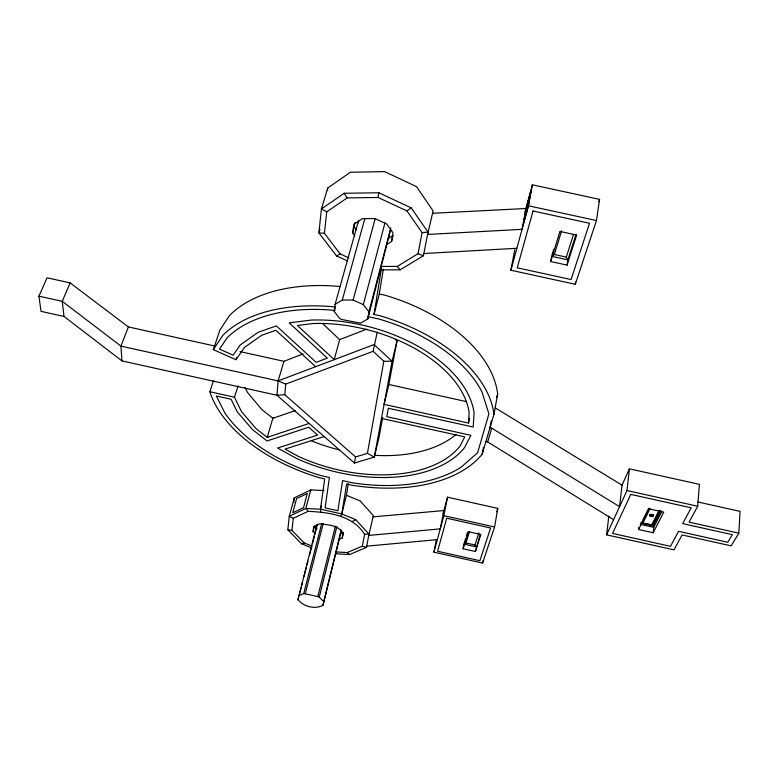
<?xml version="1.0" encoding="UTF-8"?>
<svg xmlns="http://www.w3.org/2000/svg" width="779" height="779" viewBox="0 0 779 779"><rect width="100%" height="100%" fill="white"/><g stroke="black" fill="none" stroke-linecap="round" stroke-linejoin="round"><path stroke-width="1.17" d="M608.847 516.049L606.607 534.842L673.971 549.857L682.092 534.939L731.14 545.855L738.833 533.187L740.05 511.355L697.848 501.988M395.274 339.459L396.969 341.056L388.867 384.485L384.086 404.35L468.53 423.046L469.143 412.607A122.06 71.541 14.5 0 0 312.827 323.538L297.432 325.486L334.22 359.645L339.673 339.644L366.802 329.098M738.833 533.187L689.074 522.125L697.711 506.243L699.386 484.343L629.413 468.841L622.031 485.161L619.568 506.671L491.753 428.168L489.981 427.788L491.296 420.679M303.167 353.841L283.955 361.31L278.113 380.902L276.954 395.245L354.416 463.038L374.309 457.088L378.945 437.72L382.693 417.602M396.969 341.056L392.071 361.29L374.309 457.088L367.425 453.359L355.555 456.952L284.773 394.68L285.698 384.115L373.112 351.31L377.231 332.156M638.819 527.344L638.595 529.496L653.211 532.748L653.737 527.354L661.634 511.822M311.561 547.793L301.541 543.781L287.841 529.808L289.252 516.273L294.287 497.888L310.772 489.933L324.113 490.527M293.79 502.445L294.287 497.888M327.472 190.407L327.725 188.07L350.336 172.266L384.592 171.614L416.522 186.639L433.105 210.973L427.583 234.44L522.057 229.338L525.952 208.499L432.647 213.28M311.912 546.001L304.19 542.914L291.95 530.382L293.264 518.288L308.124 511.345C328.67 512.27 352.653 515.289 364.601 534.267L369.012 534.131L366.422 547.413L349.528 554.551L335.467 553.742M348.934 257.907L340.17 253.944L324.405 233.281L326.742 211.83L347.152 197.915L378.068 197.477L406.94 210.914L422.082 232.6L418.05 253.72L397.241 266.418L380.843 266.428L381.213 269.846L373.998 314.492L379.86 315.729A146.842 86.157 14.5 0 1 493.935 414.389L482.172 454.254A146.842 86.157 14.5 0 1 351.631 485.171L346.626 484.012L341.786 513.955L340.657 516.419M606.607 534.842L626.988 490.546L629.413 468.841M341.105 531.716L322.954 605.332C314.804 609.645 303.771 606.656 297.997 599.703L316.956 524.53M390.6 229.824L367.805 318.923L360.531 323.188L341.777 319.487L339.858 318.64L334.191 311.542L335.087 304.414L358.486 220.837M314.735 533.255L313.07 531.512L313.723 526.546L319.887 523.751C328.125 525.007 338.232 525.046 343.033 533.109L342.215 538.046L338.076 539.847M354.844 235.959L352.702 233.087L353.87 224.274L362.342 218.685L374.913 218.558L386.657 223.982L392.986 232.804L391.535 241.558L386.783 244.538M352.702 233.087L355 222.599M316.995 526.312L317.277 524.257M358.389 222.804L358.671 220.72M320.773 511.969L320.5 509.193L324.668 478.958L319.614 477.8A146.842 86.157 14.5 0 1 209.824 391.74L213.573 380.444M514.783 249.631L510.888 270.245L575.282 284.296L596.471 220.545L599.567 199.375L532.378 184.827L525.036 211.859M575.282 284.296L575.632 281.979M322.954 605.332L341.202 529.954M367.805 318.923L368.915 311.843L390.815 227.877M369.227 310.733L368.282 316.751L378.74 318.952A141.885 83.226 14.5 0 1 482.026 392.061L488.9 413.844L477.624 452.726L461.207 467.157A141.885 83.226 14.5 0 1 351.553 482.639L342.604 480.585L337.882 510.732L325.086 507.869L329.4 477.546L320.529 475.502A141.885 83.226 14.5 0 1 224.78 412.841L216.338 395.995L231.1 399.267L237.313 411.945L252.454 429.56L267.051 440.963L308.669 427.233L317.657 435.072L277.548 448.022L296.653 458.5A127.016 74.453 14.5 0 0 464.557 447.594L470.886 435.325L386.744 416.677L388.341 408.254L473.184 427.038L474.09 412.958A127.016 74.453 14.5 0 0 311.259 320.072L289.213 322.876L327.297 358.116L316.167 362.362L276.35 325.865L258.122 332.321L240.156 345.019L233.145 355.195L219.532 349.138L227.04 337.92A141.885 83.226 14.5 0 1 335.019 310.432M551.425 257.352L550.714 261.549L567.054 265.113L567.881 259.855L576.012 234.391M378.068 197.477L378.818 192.764L344.182 193.28L321.415 208.918L318.903 232.911L336.557 255.94L347.619 260.946M369.012 534.131L355.73 519.642L341.786 513.955L346.421 495.288L348.32 483.652M373.998 314.492L379.276 294.014L383.336 269.174M436.386 539.74L433.893 552.165L482.591 563.071L494.587 526.994L497.81 508.385L447.536 497.187L443.017 513.809M482.591 563.071L482.99 560.792M367.425 453.359L383.804 361.222L373.112 351.31M463.748 545.31L463.106 548.757L475.414 551.503L480.234 534.394M493.935 414.389L497.664 394.116A145.361 86.946 14.6 0 0 385.079 295.231L379.276 294.014M523.566 223.047L526.565 207L530.85 191.225L527.958 207.37L523.566 223.047L526.672 207.019L530.957 191.254M527.85 207.341L530.85 191.225M482.172 454.254L483.477 447.234M510.888 270.245L528.483 205.802L532.378 184.827M354.416 463.038L355.555 456.952M335.613 551.902L347.23 552.564L362.332 546.157L364.601 534.267M381.213 269.846L400.143 269.846L423.425 255.736L428.031 232.142L411.166 207.847L378.818 192.764M373.092 516.857L443.903 510.557L440.252 528.892L368.769 535.416L373.345 515.552L360.229 500.975L346.421 495.288M468.53 423.046L469.455 418.313M433.893 552.165L443.864 515.669L447.536 497.187M342.215 538.046L343.266 533.761M323.567 601.427L319.254 597.162L336.81 526.75M319.254 597.162L317.803 596.587L335.408 526.176M298.493 595.779L303.703 593.656L305.222 593.754L323.227 523.449M391.535 241.558L393.113 235.453L388.38 238.452M303.703 593.656L321.756 523.381M313.07 531.512L314.453 526.185L316.946 528.795M293.264 518.288L289.252 516.273L305.835 508.483L320.5 509.193L321.406 505.707M297.997 599.703L298.6 597.376M299.204 595.039L301.015 588.057M301.619 585.72L302.525 582.234M304.024 576.402L306.439 567.083M307.043 564.756L307.948 561.26M309.458 555.437L311.863 546.118M312.467 543.791L314.278 536.799M314.882 534.472L316.693 527.48M368.915 311.843L363.326 304.618L384.962 222.911M310.772 489.933L305.835 508.483L308.124 511.345M303.547 507.742L307.296 493.458L296.614 498.589L292.758 512.757L303.479 507.704M335.087 304.414L342.302 300.012L353.13 300.081L375.254 218.432M342.302 300.012L364.854 218.529M334.191 311.542L335.486 306.907M496.671 397.494L497.664 394.116M613.579 519.69L487.673 441.927L491.753 428.168M319.935 229.464L318.903 232.911L324.405 233.281M327.725 188.07L321.415 208.918L326.742 211.83M463.963 544.161L465.988 542.982L474.995 544.998L476.242 546.907L463.963 544.161L465.696 538.455M466.387 536.176L467.429 532.758M551.951 255.142L553.713 249.338M463.106 548.757L468.306 531.687L480.857 534.491L475.414 551.503M550.714 261.549L559.906 231.421L576.664 235.063L567.054 265.113M465.988 542.982L469.357 531.979M573.471 234.518L566.304 257.109L567.881 259.855L551.6 256.31L554.356 254.499L561.63 230.74M474.995 544.998L478.822 532.924M309.156 423.435L267.207 437.36L256.038 428.606L241.509 411.653L234.489 397.212L238.092 385.878M340.433 286.555A145.361 86.946 14.6 0 0 229.25 315.846L219.912 330.082L213.319 349.635L235.949 359.694L236.699 357.386M496.681 511.813L497.81 508.385M598.808 201.664L599.567 199.375M121.933 360.891L64.005 316.44L41.014 311.357L38.95 296.166L47.052 277.801L70.129 282.894L128.369 326.937L120.949 346.119L121.933 360.891L276.954 395.245L284.773 394.68M70.129 282.894L62.252 301.307L64.005 316.44M659.725 510.566L652.383 525.085L642.821 523.235L641.682 522.699L648.849 508.151M638.595 529.496L648.8 508.784L663.757 512.105L653.211 532.748M642.821 523.235L650.007 508.697M651.585 525.182L658.907 510.673M640.27 524.364L653.737 527.354L653.104 525.806L660.981 510.264M213.319 349.635L222.648 335.545A146.842 86.157 14.5 0 1 334.736 306.926M235.949 359.694L244.499 347.376L261.812 335.233L275.844 330.286L315.67 366.675M406.94 210.914L411.166 207.847M336.557 255.94L340.17 253.944M352.692 521.317L355.73 519.642M340.433 534.053L343.529 532.7M273.585 418.002L272.835 418.294L267.207 437.36L267.966 437.068M38.95 296.166L62.252 301.307L120.949 346.119L278.113 380.902L374.095 344.542L392.071 361.29L383.804 361.222M295.183 410.64L272.835 418.294L261.802 409.52L247.498 392.47L245.044 387.29M301.541 543.781L304.19 542.914M324.132 436.542L285.046 449.084L298.561 456.513A122.06 71.541 14.5 0 0 460.146 445.929L464.761 436.863L381.476 418.411M366.666 546.167L437.321 539.623M422.082 232.6L428.031 232.142M423.854 253.526L516.886 248.287M287.841 529.808L291.95 530.382M528.483 205.802L596.471 220.545M485.921 441.557L487.673 441.927M554.356 254.499L566.304 257.109M128.369 326.937L215.072 346.09M240.01 351.602L283.955 361.31M388.867 384.485L466.572 401.652M209.824 391.74L234.489 397.212M626.988 490.546L697.711 506.243M641.682 522.699L652.383 525.085M640.465 522.991L653.104 525.806M443.864 515.669L494.587 526.994M320.5 509.193L341.786 513.955M305.222 593.754L317.803 596.587M362.332 546.157L366.422 547.413M418.05 253.72L423.425 255.736M278.113 380.902L285.698 384.115M353.13 300.081L363.326 304.618M495.454 408.021L622.031 485.161M347.23 552.564L349.528 554.551M322.857 323.782L339.673 339.644M397.241 266.418L400.143 269.846M354.406 227.01L356.539 229.893M344.182 193.28L347.152 197.915M455.968 434.507A120.823 72.204 14.5 0 1 374.689 455.326M339.615 449.98A120.823 72.204 14.5 0 1 311.337 440.768M653.649 514.666A2.045 1.11 6.3 0 1 651.965 515.357A2.045 1.11 6.3 0 1 649.929 514.656M446.747 518.21L437.594 551.24L479.874 560.705L490.614 528.006L446.747 518.21M533.031 211.012L517.246 267.81L571.075 279.554L589.508 223.261L533.031 211.012M630.766 494.392L612.567 533.43L670.476 546.332L678.558 531.317L727.742 542.262L732.309 534.647L682.706 523.615L691.207 507.811L630.766 494.392M650.134 516.156A2.045 1.11 6.3 0 0 653.532 515.912A2.045 1.11 6.3 0 0 651.03 514.354A2.045 1.11 6.3 0 0 650.134 516.156"/></g></svg>
